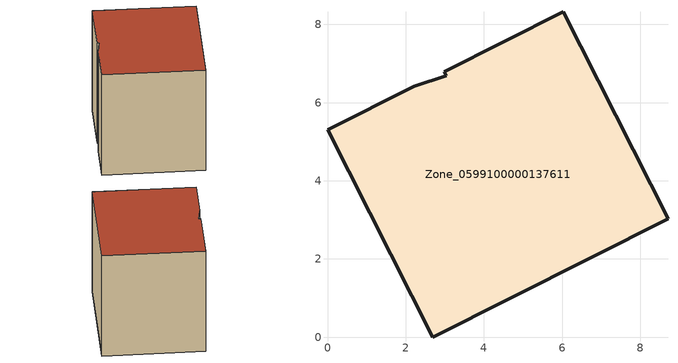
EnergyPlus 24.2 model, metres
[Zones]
Zone_0599100000137611
 floor ground (C_G): 6.03,8.32 8.71,3.03 2.69,0 0,5.3 2.22,6.41 3.03,6.69 2.98,6.79 z2.8
 wall outside (C_F): 2.69,0 8.71,3.03 6.03,8.32 2.98,6.79 3.03,6.69 2.22,6.41 0,5.3 2.69,0 z2.8:9.6
 roof outside (C_R): 8.71,3.03 6.03,8.32 2.98,6.79 3.03,6.69 2.22,6.41 0,5.3 2.69,0 z9.6
[BUILDING]
Pand.0599100000137611: North Axis=0; Terrain=City; Loads Convergence Tolerance Value=0.04; Temperature Convergence Tolerance Value=0.4; Solar Distribution=FullExterior; Maximum Number of Warmup Days=25; Minimum Number of Warmup Days=1
[Site:Location]
Rotterdam.The.Hague.AP_ZH_NLD Design_Conditions: Latitude=51.96; Longitude=4.45; Time Zone=1; Elevation=-4.5
[SITE:GROUNDTEMPERATURE:BUILDINGSURFACE]
18, 18, 18, 18, 18, 18, 18, 18, 18, 18, 18, 18
[MATERIAL] Thermal Absorptance=0.9; Solar Absorptance=0.7; Visible Absorptance=0.7
Name | Roughness | Thickness | Conductivity | Density | Specific Heat
G.TC.1946-1964 | MediumSmooth | 0.15 | 1 | 540 | 1210
F.TC.1946-1964 | Rough | 0.3 | 0.857143 | 1920 | 840
R.TC.1946-1964 | MediumRough | 0.2 | 0.235294 | 1500 | 1000
[CONSTRUCTION]
C_G: G.TC.1946-1964
C_F: F.TC.1946-1964
C_R: R.TC.1946-1964
[ZONE]
Zone_0599100000137611: Type=1; Multiplier=1; Ceiling Height=Autocalculate; Volume=Autocalculate; Floor Area=autocalculate; Part of Total Floor Area=Yes
[ZONEINFILTRATION:DESIGNFLOWRATE]
Infil_Zone_0599100000137611: Zone or ZoneList or Space or SpaceList=Zone_0599100000137611; Schedule=AlwaysOn; Design Flow Rate Calculation Method=Flow/Area; Flow Rate per Floor Area=0.003; Constant Term Coefficient=1; Temperature Term Coefficient=0; Velocity Term Coefficient=0; Velocity Squared Term Coefficient=0
[HVACTEMPLATE:ZONE:IDEALLOADSAIRSYSTEM]
Zone_0599100000137611: Maximum Heating Supply Air Temperature=50; Minimum Cooling Supply Air Temperature=13; Maximum Heating Supply Air Humidity Ratio=0.0156; Minimum Cooling Supply Air Humidity Ratio=0.0077; Heating Limit=NoLimit; Cooling Limit=NoLimit; Dehumidification Control Type=ConstantSensibleHeatRatio; Cooling Sensible Heat Ratio=0.7; Dehumidification Setpoint=60; Humidification Control Type=None; Humidification Setpoint=30; Outdoor Air Method=None; Outdoor Air Flow Rate per Person=0.00944; Outdoor Air Flow Rate per Zone Floor Area=0; Outdoor Air Flow Rate per Zone=0; Demand Controlled Ventilation Type=None; Outdoor Air Economizer Type=NoEconomizer; Heat Recovery Type=None; Sensible Heat Recovery Effectiveness=0.7; Latent Heat Recovery Effectiveness=0.65
[ZONECONTROL:THERMOSTAT]
ThermostatControl_Zone_0599100000137611: Zone or ZoneList=Zone_0599100000137611; Control Type Schedule=DualSetpointControlType; Control 1=Thermostat_Zone_0599100000137611; Temperature Difference Between Cutout And Setpoint=0
[THERMOSTATSETPOINT:DUALSETPOINT]
Thermostat_Zone_0599100000137611: Heating Setpoint Temperature Schedule=HeatingSetpoint_Zone_0599100000137611; Cooling Setpoint Temperature Schedule=CoolingSetpoint_Zone_0599100000137611
[SCHEDULE:COMPACT]
HeatingSetpoint_Zone_0599100000137611: Through: 12/31, For: AllDays, Until: 24:00, 21
CoolingSetpoint_Zone_0599100000137611: Through: 12/31, For: AllDays, Until: 24:00, 24
DualSetpointControlType: Through: 12/31, For: AllDays, Until: 24:00, 4
AlwaysOn: Through: 12/31, For: AllDays, Until: 24:00, 1
